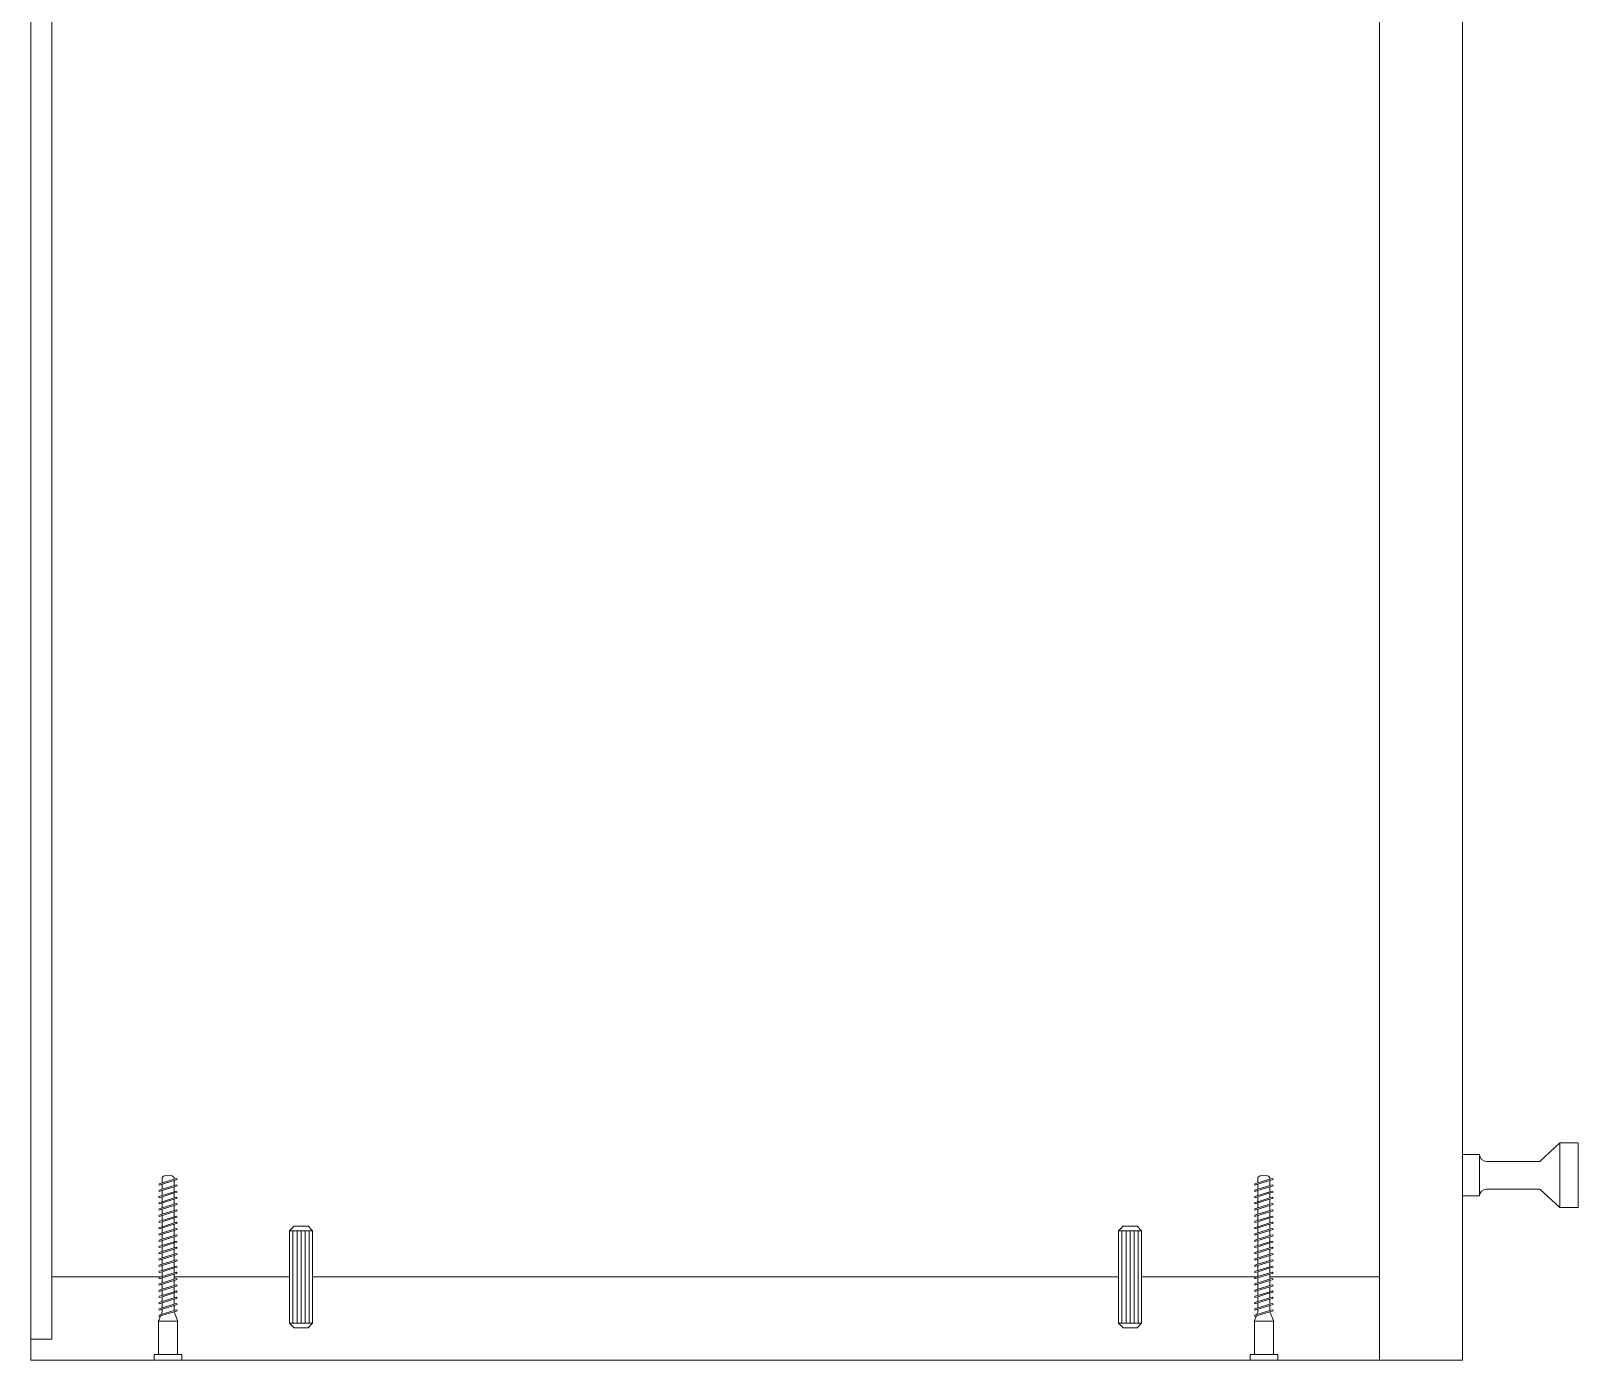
# Model space of a CAD drawing. Header units: centimetres. Extents: x -2268 to 3762, y -1681 to 1458.
# Drawn here: x 2760.24 to 2793.74, y -1292.07 to -1263.29 of the extents above; entities that cross this region are included whole.
import ezdxf

# ---------------------------------------------------------------- set-up
doc = ezdxf.new("R2010")
doc.units = ezdxf.units.CM
for name, color, linetype, lineweight in [('0_Num_Penna__6', 6, 'Continuous', 18), ('A-FURN_Num_Penna__252_Num_Penna__252_Num_Penna__3_Num_Penna__252_Num_Penna__252_Num_Penna__252_Num_Penna__252_Num_Penna__252_Num_Penna__252_Num_Penna__252_Num_Penna__252_Num_Penna__252_Num_Penna__252_Num_Penna__252_Num_Penna__5', 5, 'Continuous', 18), ('A-FURN_Num_Penna__252_Num_Penna__252_Num_Penna__3_Num_Penna__252_Num_Penna__252_Num_Penna__252_Num_Penna__252_Num_Penna__252_Num_Penna__252_Num_Penna__252_Num_Penna__252_Num_Penna__252_Num_Penna__252_Num_Penna__252_Num_Penna__6', 6, 'Continuous', 18), ('A-SECT-PATT_Num_Penna__6_Num_Penna__6_Num_Penna__6_Num_Penna__6_Num_Penna__6_Num_Penna__6_Num_Penna__6_Num_Penna__6_Num_Penna__6_Num_Penna__6_Num_Penna__6_Num_Penna__6_Num_Penna__6_Num_Penna__6', 6, 'Continuous', 18), ('PDF16_Geometry_Num_Penna__5_Num_Penna__5_Num_Penna__5_Num_Penna__5_Num_Penna__5_Num_Penna__5_Num_Penna__5_Num_Penna__5_Num_Penna__5_Num_Penna__5_Num_Penna__5_Num_Penna__5_Num_Penna__5_Num_Penna__5', 5, 'Continuous', 18), ('PDF16_Geometry_Num_Penna__6_Num_Penna__6_Num_Penna__6_Num_Penna__6_Num_Penna__6_Num_Penna__6_Num_Penna__6_Num_Penna__6_Num_Penna__6_Num_Penna__6_Num_Penna__6_Num_Penna__6_Num_Penna__6_Num_Penna__6', 6, 'Continuous', 18), ('PDF2_Geometry_Num_Penna__7_Num_Penna__7_Num_Penna__7_Num_Penna__7_Num_Penna__7_Num_Penna__7_Num_Penna__7_Num_Penna__5', 5, 'Continuous', 18), ('PDF2_Geometry_Num_Penna__7_Num_Penna__7_Num_Penna__7_Num_Penna__7_Num_Penna__7_Num_Penna__7_Num_Penna__7_Num_Penna__6', 6, 'Continuous', 18), ('VITE_Num_Penna__5', 5, 'Continuous', 18)]:
    doc.layers.add(name, color=color, linetype=linetype, lineweight=lineweight)

msp = doc.modelspace()

# ---------------------------------------------------------------- linework, layer by layer
at = {"layer": '0_Num_Penna__6', "color": 6, "linetype": 'Continuous', "lineweight": 18}
for p, q in [((2765.8388, -1289.2718), (2765.9388, -1289.1718)), ((2765.9388, -1289.1718), (2766.2388, -1289.1718)), ((2766.3388, -1289.2718), (2766.2388, -1289.1718)), ((2783.7888, -1289.2718), (2783.8888, -1289.1718)), ((2783.8888, -1289.1718), (2784.1888, -1289.1718)), ((2784.2888, -1289.2718), (2784.1888, -1289.1718)), ((2765.8388, -1291.2718), (2765.9388, -1291.3718)), ((2765.9388, -1291.3718), (2766.2388, -1291.3718)), ((2766.3388, -1291.2718), (2766.2388, -1291.3718)), ((2783.7888, -1291.2718), (2783.8888, -1291.3718)), ((2783.8888, -1291.3718), (2784.1888, -1291.3718)), ((2784.2888, -1291.2718), (2784.1888, -1291.3718))]:
    msp.add_line(p, q, dxfattribs=at)
at = {"layer": 'A-FURN_Num_Penna__252_Num_Penna__252_Num_Penna__3_Num_Penna__252_Num_Penna__252_Num_Penna__252_Num_Penna__252_Num_Penna__252_Num_Penna__252_Num_Penna__252_Num_Penna__252_Num_Penna__252_Num_Penna__252_Num_Penna__252_Num_Penna__5', "color": 5, "linetype": 'Continuous', "lineweight": 18}
for p, q in [((2763.339, -1288.156), (2763.0783, -1288.2367)), ((2763.0783, -1288.2647), (2763.339, -1288.184)), ((2763.339, -1288.2913), (2763.0783, -1288.3719)), ((2763.0783, -1288.4), (2763.339, -1288.3193)), ((2787.0678, -1288.156), (2786.8071, -1288.2367)), ((2786.8071, -1288.2647), (2787.0678, -1288.184)), ((2787.0678, -1288.2913), (2786.8071, -1288.3719)), ((2786.8071, -1288.4), (2787.0678, -1288.3193)), ((2763.339, -1288.4266), (2763.0783, -1288.5072)), ((2763.0783, -1288.5353), (2763.339, -1288.4546)), ((2763.339, -1288.5619), (2763.0783, -1288.6425)), ((2763.0783, -1288.6706), (2763.339, -1288.5899)), ((2763.339, -1288.6972), (2763.0783, -1288.7778)), ((2763.0783, -1288.8059), (2763.339, -1288.7252)), ((2787.0678, -1288.4266), (2786.8071, -1288.5072)), ((2786.8071, -1288.5353), (2787.0678, -1288.4546)), ((2787.0678, -1288.5619), (2786.8071, -1288.6425)), ((2786.8071, -1288.6706), (2787.0678, -1288.5899)), ((2787.0678, -1288.6972), (2786.8071, -1288.7778)), ((2786.8071, -1288.8059), (2787.0678, -1288.7252)), ((2763.339, -1288.8325), (2763.0783, -1288.9131)), ((2763.0783, -1288.9412), (2763.339, -1288.8604)), ((2763.339, -1288.9678), (2763.0783, -1289.0484)), ((2763.0783, -1289.0764), (2763.339, -1288.9957)), ((2787.0678, -1288.8325), (2786.8071, -1288.9131)), ((2786.8071, -1288.9412), (2787.0678, -1288.8604)), ((2787.0678, -1288.9678), (2786.8071, -1289.0484)), ((2786.8071, -1289.0764), (2787.0678, -1288.9957)), ((2763.339, -1289.1031), (2763.0783, -1289.1837)), ((2763.0783, -1289.2117), (2763.339, -1289.131)), ((2763.339, -1289.2383), (2763.0783, -1289.319)), ((2763.0783, -1289.347), (2763.339, -1289.2663)), ((2763.339, -1289.3736), (2763.0783, -1289.4543)), ((2763.0783, -1289.4823), (2763.339, -1289.4016)), ((2787.0678, -1289.1031), (2786.8071, -1289.1837)), ((2786.8071, -1289.2117), (2787.0678, -1289.131)), ((2787.0678, -1289.2383), (2786.8071, -1289.319)), ((2786.8071, -1289.347), (2787.0678, -1289.2663)), ((2787.0678, -1289.3736), (2786.8071, -1289.4543)), ((2786.8071, -1289.4823), (2787.0678, -1289.4016)), ((2763.339, -1289.5089), (2763.0783, -1289.5896)), ((2763.0783, -1289.6176), (2763.339, -1289.5369)), ((2763.339, -1289.6442), (2763.0783, -1289.7249)), ((2763.0783, -1289.7529), (2763.339, -1289.6722)), ((2787.0678, -1289.5089), (2786.8071, -1289.5896)), ((2786.8071, -1289.6176), (2787.0678, -1289.5369)), ((2787.0678, -1289.6442), (2786.8071, -1289.7249)), ((2786.8071, -1289.7529), (2787.0678, -1289.6722)), ((2763.339, -1289.7795), (2763.0783, -1289.8601)), ((2763.0783, -1289.8882), (2763.339, -1289.8075)), ((2763.339, -1289.9148), (2763.0783, -1289.9954)), ((2763.0783, -1290.0235), (2763.339, -1289.9428)), ((2763.339, -1290.0501), (2763.0783, -1290.1307)), ((2763.0783, -1290.1588), (2763.339, -1290.0781)), ((2787.0678, -1289.7795), (2786.8071, -1289.8601)), ((2786.8071, -1289.8882), (2787.0678, -1289.8075)), ((2787.0678, -1289.9148), (2786.8071, -1289.9954)), ((2786.8071, -1290.0235), (2787.0678, -1289.9428)), ((2787.0678, -1290.0501), (2786.8071, -1290.1307)), ((2786.8071, -1290.1588), (2787.0678, -1290.0781)), ((2763.339, -1290.1854), (2763.0783, -1290.266)), ((2763.0783, -1290.2941), (2763.339, -1290.2134)), ((2763.339, -1290.3207), (2763.0783, -1290.4013)), ((2763.0783, -1290.4294), (2763.339, -1290.3486)), ((2787.0678, -1290.1854), (2786.8071, -1290.266)), ((2786.8071, -1290.2941), (2787.0678, -1290.2134)), ((2787.0678, -1290.3207), (2786.8071, -1290.4013)), ((2786.8071, -1290.4294), (2787.0678, -1290.3486)), ((2763.339, -1290.456), (2763.0783, -1290.5366)), ((2763.0783, -1290.5646), (2763.339, -1290.4839)), ((2763.339, -1290.5913), (2763.0783, -1290.6719)), ((2763.0783, -1290.6999), (2763.339, -1290.6192)), ((2763.339, -1290.7266), (2763.0783, -1290.8072)), ((2763.0783, -1290.8352), (2763.339, -1290.7545)), ((2787.0678, -1290.456), (2786.8071, -1290.5366)), ((2786.8071, -1290.5646), (2787.0678, -1290.4839)), ((2787.0678, -1290.5913), (2786.8071, -1290.6719)), ((2786.8071, -1290.6999), (2787.0678, -1290.6192)), ((2787.0678, -1290.7266), (2786.8071, -1290.8072)), ((2786.8071, -1290.8352), (2787.0678, -1290.7545)), ((2763.0441, -1291.1164), (2763.339, -1291.0251)), ((2763.339, -1290.9971), (2763.0565, -1291.0845)), ((2763.339, -1290.8618), (2763.0783, -1290.9425)), ((2763.0783, -1290.9705), (2763.339, -1290.8898)), ((2786.7729, -1291.1164), (2787.0678, -1291.0251)), ((2787.0678, -1290.9971), (2786.7853, -1291.0845)), ((2787.0678, -1290.8618), (2786.8071, -1290.9425)), ((2786.8071, -1290.9705), (2787.0678, -1290.8898)), ((2763.0783, -1291.2301), (2763.0028, -1291.2301)), ((2763.4146, -1291.2301), (2763.0783, -1291.2301)), ((2786.8071, -1291.2301), (2786.7316, -1291.2301)), ((2787.1433, -1291.2301), (2786.8071, -1291.2301)), ((2763.5087, -1292.0717), (2762.9087, -1292.0718)), ((2763.0028, -1291.9518), (2763.4146, -1291.9517)), ((2787.2375, -1292.0717), (2786.6375, -1292.0718)), ((2786.7316, -1291.9518), (2787.1433, -1291.9517))]:
    msp.add_line(p, q, dxfattribs=at)
at = {"layer": 'A-FURN_Num_Penna__252_Num_Penna__252_Num_Penna__3_Num_Penna__252_Num_Penna__252_Num_Penna__252_Num_Penna__252_Num_Penna__252_Num_Penna__252_Num_Penna__252_Num_Penna__252_Num_Penna__252_Num_Penna__252_Num_Penna__252_Num_Penna__6', "color": 6, "linetype": 'Continuous', "lineweight": 18}
for p, q in [((2763.0121, -1288.2852), (2763.0783, -1288.2647)), ((2763.0121, -1288.4205), (2763.0783, -1288.4)), ((2763.0783, -1288.2367), (2763.0147, -1288.2563)), ((2763.0783, -1288.3719), (2763.0147, -1288.3916)), ((2763.3869, -1288.1412), (2763.339, -1288.156)), ((2763.339, -1288.184), (2763.4054, -1288.1634)), ((2763.3869, -1288.2765), (2763.339, -1288.2913)), ((2763.339, -1288.3193), (2763.4054, -1288.2987)), ((2786.7408, -1288.2852), (2786.8071, -1288.2647)), ((2786.7408, -1288.4205), (2786.8071, -1288.4)), ((2786.8071, -1288.2367), (2786.7435, -1288.2563)), ((2786.8071, -1288.3719), (2786.7435, -1288.3916)), ((2787.1157, -1288.1412), (2787.0678, -1288.156)), ((2787.0678, -1288.184), (2787.1342, -1288.1634)), ((2787.1157, -1288.2765), (2787.0678, -1288.2913)), ((2787.0678, -1288.3193), (2787.1342, -1288.2987)), ((2763.012, -1288.6911), (2763.0783, -1288.6706)), ((2763.0121, -1288.5558), (2763.0783, -1288.5353)), ((2763.0783, -1288.5072), (2763.0147, -1288.5269)), ((2763.0783, -1288.6425), (2763.0147, -1288.6622)), ((2763.3869, -1288.4118), (2763.339, -1288.4266)), ((2763.339, -1288.4546), (2763.4054, -1288.434)), ((2763.3869, -1288.5471), (2763.339, -1288.5619)), ((2763.339, -1288.5899), (2763.4054, -1288.5693)), ((2763.3869, -1288.6824), (2763.339, -1288.6972)), ((2763.339, -1288.7252), (2763.4054, -1288.7046)), ((2786.7408, -1288.5558), (2786.8071, -1288.5353)), ((2786.7408, -1288.6911), (2786.8071, -1288.6706)), ((2786.8071, -1288.5072), (2786.7435, -1288.5269)), ((2786.8071, -1288.6425), (2786.7435, -1288.6622)), ((2787.1157, -1288.4118), (2787.0678, -1288.4266)), ((2787.0678, -1288.4546), (2787.1342, -1288.434)), ((2787.1157, -1288.5471), (2787.0678, -1288.5619)), ((2787.0678, -1288.5899), (2787.1342, -1288.5693)), ((2787.1157, -1288.6824), (2787.0678, -1288.6972)), ((2787.0678, -1288.7252), (2787.1342, -1288.7046)), ((2763.012, -1288.9617), (2763.0783, -1288.9412)), ((2763.012, -1289.097), (2763.0783, -1289.0764)), ((2763.0121, -1288.8264), (2763.0783, -1288.8059)), ((2763.0783, -1288.7778), (2763.0147, -1288.7975)), ((2763.0783, -1288.9131), (2763.0147, -1288.9328)), ((2763.0783, -1289.0484), (2763.0147, -1289.0681)), ((2763.3869, -1288.8177), (2763.339, -1288.8325)), ((2763.339, -1288.8604), (2763.4054, -1288.8399)), ((2763.3869, -1288.953), (2763.339, -1288.9678)), ((2763.339, -1288.9957), (2763.4054, -1288.9752)), ((2786.7408, -1288.8264), (2786.8071, -1288.8059)), ((2786.7408, -1288.9617), (2786.8071, -1288.9412)), ((2786.7408, -1289.097), (2786.8071, -1289.0764)), ((2786.8071, -1288.7778), (2786.7435, -1288.7975)), ((2786.8071, -1288.9131), (2786.7435, -1288.9328)), ((2786.8071, -1289.0484), (2786.7435, -1289.0681)), ((2787.1157, -1288.8177), (2787.0678, -1288.8325)), ((2787.0678, -1288.8604), (2787.1342, -1288.8399)), ((2787.1157, -1288.953), (2787.0678, -1288.9678)), ((2787.0678, -1288.9957), (2787.1342, -1288.9752)), ((2763.012, -1289.2323), (2763.0783, -1289.2117)), ((2763.012, -1289.3675), (2763.0783, -1289.347)), ((2763.0783, -1289.1837), (2763.0147, -1289.2034)), ((2763.0783, -1289.319), (2763.0147, -1289.3387)), ((2763.3869, -1289.0883), (2763.339, -1289.1031)), ((2763.339, -1289.131), (2763.4054, -1289.1105)), ((2763.3869, -1289.2235), (2763.339, -1289.2383)), ((2763.339, -1289.2663), (2763.4054, -1289.2458)), ((2763.3869, -1289.3588), (2763.339, -1289.3736)), ((2763.339, -1289.4016), (2763.4054, -1289.3811)), ((2783.7888, -1290.2718), (2783.7888, -1289.2718)), ((2784.2888, -1290.2718), (2784.2888, -1289.2718)), ((2786.7408, -1289.2323), (2786.8071, -1289.2117)), ((2786.7408, -1289.3675), (2786.8071, -1289.347)), ((2786.8071, -1289.1837), (2786.7435, -1289.2034)), ((2786.8071, -1289.319), (2786.7435, -1289.3387)), ((2787.1157, -1289.0883), (2787.0678, -1289.1031)), ((2787.0678, -1289.131), (2787.1342, -1289.1105)), ((2787.1157, -1289.2235), (2787.0678, -1289.2383)), ((2787.0678, -1289.2663), (2787.1342, -1289.2458)), ((2787.1157, -1289.3588), (2787.0678, -1289.3736)), ((2787.0678, -1289.4016), (2787.1342, -1289.3811)), ((2763.012, -1289.5028), (2763.0783, -1289.4823)), ((2763.012, -1289.6381), (2763.0783, -1289.6176)), ((2763.0783, -1289.4543), (2763.0147, -1289.474)), ((2763.0783, -1289.5896), (2763.0147, -1289.6093)), ((2763.0783, -1289.7249), (2763.0147, -1289.7446)), ((2763.3869, -1289.4941), (2763.339, -1289.5089)), ((2763.339, -1289.5369), (2763.4054, -1289.5164)), ((2763.3869, -1289.6294), (2763.339, -1289.6442)), ((2763.339, -1289.6722), (2763.4054, -1289.6517)), ((2786.7408, -1289.5028), (2786.8071, -1289.4823)), ((2786.7408, -1289.6381), (2786.8071, -1289.6176)), ((2786.8071, -1289.4543), (2786.7435, -1289.474)), ((2786.8071, -1289.5896), (2786.7435, -1289.6093)), ((2786.8071, -1289.7249), (2786.7435, -1289.7446)), ((2787.1157, -1289.4941), (2787.0678, -1289.5089)), ((2787.0678, -1289.5369), (2787.1342, -1289.5164)), ((2787.1157, -1289.6294), (2787.0678, -1289.6442)), ((2787.0678, -1289.6722), (2787.1342, -1289.6517)), ((2763.012, -1289.7734), (2763.0783, -1289.7529)), ((2763.012, -1289.9087), (2763.0783, -1289.8882)), ((2763.012, -1290.044), (2763.0783, -1290.0235)), ((2763.0783, -1289.8601), (2763.0147, -1289.8798)), ((2763.0783, -1289.9954), (2763.0147, -1290.0151)), ((2763.3869, -1289.7647), (2763.339, -1289.7795)), ((2763.339, -1289.8075), (2763.4054, -1289.7869)), ((2763.3869, -1289.9), (2763.339, -1289.9148)), ((2763.339, -1289.9428), (2763.4054, -1289.9222)), ((2763.3869, -1290.0353), (2763.339, -1290.0501)), ((2763.339, -1290.0781), (2763.4054, -1290.0575)), ((2786.7408, -1289.7734), (2786.8071, -1289.7529)), ((2786.7408, -1289.9087), (2786.8071, -1289.8882)), ((2786.7408, -1290.044), (2786.8071, -1290.0235)), ((2786.8071, -1289.8601), (2786.7435, -1289.8798)), ((2786.8071, -1289.9954), (2786.7435, -1290.0151)), ((2787.1157, -1289.7647), (2787.0678, -1289.7795)), ((2787.0678, -1289.8075), (2787.1342, -1289.7869)), ((2787.1157, -1289.9), (2787.0678, -1289.9148)), ((2787.0678, -1289.9428), (2787.1342, -1289.9222)), ((2787.1157, -1290.0353), (2787.0678, -1290.0501)), ((2787.0678, -1290.0781), (2787.1342, -1290.0575)), ((2763.012, -1290.1793), (2763.0783, -1290.1588)), ((2763.012, -1290.3146), (2763.0783, -1290.2941)), ((2763.0783, -1290.1307), (2763.0147, -1290.1504)), ((2763.0783, -1290.266), (2763.0147, -1290.2857)), ((2763.0783, -1290.4013), (2763.0147, -1290.421)), ((2763.3869, -1290.1706), (2763.339, -1290.1854)), ((2763.339, -1290.2134), (2763.4054, -1290.1928)), ((2763.3869, -1290.3059), (2763.339, -1290.3207)), ((2763.339, -1290.3486), (2763.4054, -1290.3281)), ((2786.7408, -1290.1793), (2786.8071, -1290.1588)), ((2786.7408, -1290.3146), (2786.8071, -1290.2941)), ((2786.8071, -1290.1307), (2786.7435, -1290.1504)), ((2786.8071, -1290.266), (2786.7435, -1290.2857)), ((2786.8071, -1290.4013), (2786.7435, -1290.421)), ((2787.1157, -1290.1706), (2787.0678, -1290.1854)), ((2787.0678, -1290.2134), (2787.1342, -1290.1928)), ((2787.1157, -1290.3059), (2787.0678, -1290.3207)), ((2787.0678, -1290.3486), (2787.1342, -1290.3281)), ((2763.012, -1290.4499), (2763.0783, -1290.4294)), ((2763.012, -1290.5852), (2763.0783, -1290.5646)), ((2763.012, -1290.7205), (2763.0783, -1290.6999)), ((2763.0783, -1290.5366), (2763.0147, -1290.5563)), ((2763.0783, -1290.6719), (2763.0147, -1290.6916)), ((2763.3869, -1290.4412), (2763.339, -1290.456)), ((2763.339, -1290.4839), (2763.4054, -1290.4634)), ((2763.3869, -1290.5765), (2763.339, -1290.5913)), ((2763.339, -1290.6192), (2763.4054, -1290.5987)), ((2763.3869, -1290.7118), (2763.339, -1290.7266)), ((2763.339, -1290.7545), (2763.4054, -1290.734)), ((2786.7408, -1290.4499), (2786.8071, -1290.4294)), ((2786.7408, -1290.5852), (2786.8071, -1290.5646)), ((2786.7408, -1290.7205), (2786.8071, -1290.6999)), ((2786.8071, -1290.5366), (2786.7435, -1290.5563)), ((2786.8071, -1290.6719), (2786.7435, -1290.6916)), ((2787.1157, -1290.4412), (2787.0678, -1290.456)), ((2787.0678, -1290.4839), (2787.1342, -1290.4634)), ((2787.1157, -1290.5765), (2787.0678, -1290.5913)), ((2787.0678, -1290.6192), (2787.1342, -1290.5987)), ((2787.1157, -1290.7118), (2787.0678, -1290.7266)), ((2787.0678, -1290.7545), (2787.1342, -1290.734)), ((2763.012, -1290.8558), (2763.0783, -1290.8352)), ((2763.012, -1290.991), (2763.0783, -1290.9705)), ((2763.0783, -1290.8072), (2763.0147, -1290.8269)), ((2763.0783, -1290.9425), (2763.0147, -1290.9622)), ((2763.0565, -1291.0845), (2763.0147, -1291.0975)), ((2763.3869, -1290.847), (2763.339, -1290.8618)), ((2763.339, -1290.8898), (2763.4054, -1290.8693)), ((2763.3869, -1290.9823), (2763.339, -1290.9971)), ((2763.339, -1291.0251), (2763.4054, -1291.0046)), ((2786.7408, -1290.8558), (2786.8071, -1290.8352)), ((2786.7408, -1290.991), (2786.8071, -1290.9705)), ((2786.8071, -1290.8072), (2786.7435, -1290.8269)), ((2786.8071, -1290.9425), (2786.7435, -1290.9622)), ((2786.7853, -1291.0845), (2786.7435, -1291.0975)), ((2787.1157, -1290.847), (2787.0678, -1290.8618)), ((2787.0678, -1290.8898), (2787.1342, -1290.8693)), ((2787.1157, -1290.9823), (2787.0678, -1290.9971)), ((2787.0678, -1291.0251), (2787.1342, -1291.0046)), ((2763.012, -1291.1263), (2763.0441, -1291.1164)), ((2786.7408, -1291.1263), (2786.7729, -1291.1164)), ((2762.9087, -1292.0718), (2762.9087, -1291.9518)), ((2762.9087, -1291.9518), (2763.0028, -1291.9518)), ((2763.4146, -1291.9517), (2763.5087, -1291.9517)), ((2763.5087, -1292.0718), (2763.5087, -1291.9517)), ((2786.6375, -1292.0718), (2786.6375, -1291.9518)), ((2786.6375, -1291.9518), (2786.7316, -1291.9518)), ((2787.1433, -1291.9517), (2787.2374, -1291.9517)), ((2787.2375, -1292.0718), (2787.2374, -1291.9517))]:
    msp.add_line(p, q, dxfattribs=at)
at = {"layer": 'A-SECT-PATT_Num_Penna__6_Num_Penna__6_Num_Penna__6_Num_Penna__6_Num_Penna__6_Num_Penna__6_Num_Penna__6_Num_Penna__6_Num_Penna__6_Num_Penna__6_Num_Penna__6_Num_Penna__6_Num_Penna__6_Num_Penna__6', "color": 6, "linetype": 'Continuous', "lineweight": 18}
msp.add_line((2760.6888, -1217.5218), (2760.6888, -1291.6218), dxfattribs=at)
at = {"layer": 'PDF16_Geometry_Num_Penna__5_Num_Penna__5_Num_Penna__5_Num_Penna__5_Num_Penna__5_Num_Penna__5_Num_Penna__5_Num_Penna__5_Num_Penna__5_Num_Penna__5_Num_Penna__5_Num_Penna__5_Num_Penna__5_Num_Penna__5', "color": 5, "linetype": 'Continuous', "lineweight": 18}
for p, q in [((2793.3477, -1287.3718), (2792.9117, -1287.7724)), ((2793.7388, -1287.3718), (2793.3477, -1287.3718)), ((2793.3477, -1287.3718), (2793.3477, -1288.7718)), ((2793.7388, -1287.3718), (2793.7388, -1288.7718)), ((2791.6043, -1287.624), (2791.2388, -1287.624)), ((2791.2388, -1287.624), (2791.2388, -1288.5195)), ((2791.6043, -1287.624), (2791.6043, -1288.5195)), ((2792.9117, -1287.7724), (2791.7528, -1287.7724)), ((2792.9117, -1288.3711), (2791.7528, -1288.3711)), ((2793.3477, -1288.7718), (2792.9117, -1288.3711)), ((2791.6043, -1288.5195), (2791.2388, -1288.5195)), ((2793.7388, -1288.7718), (2793.3477, -1288.7718))]:
    msp.add_line(p, q, dxfattribs=at)
for centre, start, end in [((2791.7528, -1287.624), 180, 270), ((2791.7528, -1288.5195), 90, 180)]:
    msp.add_arc(centre, 0.1485, start, end, dxfattribs=at)
at = {"layer": 'PDF16_Geometry_Num_Penna__6_Num_Penna__6_Num_Penna__6_Num_Penna__6_Num_Penna__6_Num_Penna__6_Num_Penna__6_Num_Penna__6_Num_Penna__6_Num_Penna__6_Num_Penna__6_Num_Penna__6_Num_Penna__6_Num_Penna__6', "color": 6, "linetype": 'Continuous', "lineweight": 18}
for p, q in [((2760.2388, -1291.6218), (2760.2388, -1217.0718)), ((2789.4388, -1217.0718), (2789.4388, -1292.0718)), ((2791.2388, -1217.0717), (2791.2388, -1292.0718)), ((2760.6888, -1290.2718), (2763.0599, -1290.2718)), ((2760.6888, -1291.6218), (2760.6888, -1290.2718)), ((2763.339, -1290.2718), (2765.8388, -1290.2718)), ((2766.3388, -1290.2718), (2783.7888, -1290.2718)), ((2784.2888, -1290.2718), (2786.7886, -1290.2718)), ((2787.0678, -1290.2718), (2789.4388, -1290.2718)), ((2760.2388, -1292.0718), (2760.2388, -1291.6218)), ((2760.2388, -1291.6218), (2760.6888, -1291.6218)), ((2760.2388, -1292.0718), (2762.8902, -1292.0718)), ((2763.4902, -1292.0718), (2786.6375, -1292.0718)), ((2787.2375, -1292.0718), (2791.2388, -1292.0718))]:
    msp.add_line(p, q, dxfattribs=at)
at = {"layer": 'PDF2_Geometry_Num_Penna__7_Num_Penna__7_Num_Penna__7_Num_Penna__7_Num_Penna__7_Num_Penna__7_Num_Penna__7_Num_Penna__5', "color": 5, "linetype": 'Continuous', "lineweight": 18, "flags": 128}
for points in [[(2787.0678, -1288.2913), (2787.0678, -1288.184)], [(2787.0678, -1288.4266), (2787.0678, -1288.3193)], [(2787.0678, -1288.5619), (2787.0678, -1288.4546)], [(2787.0678, -1288.6972), (2787.0678, -1288.5899)], [(2787.0678, -1288.8325), (2787.0678, -1288.7252)], [(2787.0678, -1288.9678), (2787.0678, -1288.8604)], [(2787.0678, -1289.1031), (2787.0678, -1288.9957)], [(2765.9128, -1289.2718), (2765.9128, -1291.2718)], [(2766.0009, -1289.2718), (2766.0009, -1291.2718)], [(2766.0892, -1289.2718), (2766.0892, -1291.2718)], [(2766.1774, -1289.2718), (2766.1774, -1291.2718)], [(2766.2655, -1289.2718), (2766.2655, -1291.2718)], [(2783.8628, -1289.2718), (2783.8628, -1291.2718)], [(2783.9509, -1289.2718), (2783.9509, -1291.2718)], [(2784.0392, -1289.2718), (2784.0392, -1291.2718)], [(2784.1274, -1289.2718), (2784.1274, -1291.2718)], [(2784.2155, -1289.2718), (2784.2155, -1291.2718)], [(2787.0678, -1289.2383), (2787.0678, -1289.131)], [(2787.0678, -1289.3736), (2787.0678, -1289.2663)], [(2787.0678, -1289.5089), (2787.0678, -1289.4016)], [(2787.0678, -1289.6442), (2787.0678, -1289.5369)], [(2787.0678, -1289.7795), (2787.0678, -1289.6722)], [(2787.0678, -1289.9148), (2787.0678, -1289.8075)], [(2787.0678, -1290.0501), (2787.0678, -1289.9428)], [(2787.0678, -1290.1854), (2787.0678, -1290.0781)], [(2787.0678, -1290.3207), (2787.0678, -1290.2134)], [(2787.0678, -1290.456), (2787.0678, -1290.3486)], [(2787.0678, -1290.5913), (2787.0678, -1290.4839)], [(2787.0678, -1290.7266), (2787.0678, -1290.6192)], [(2787.0678, -1290.8618), (2787.0678, -1290.7545)], [(2763.0783, -1291.0282), (2763.0783, -1291.0251)], [(2786.8071, -1291.0282), (2786.8071, -1291.0251)], [(2787.0678, -1290.9971), (2787.0678, -1290.8898)]]:
    msp.add_lwpolyline(points, dxfattribs=at)
at = {"layer": 'PDF2_Geometry_Num_Penna__7_Num_Penna__7_Num_Penna__7_Num_Penna__7_Num_Penna__7_Num_Penna__7_Num_Penna__7_Num_Penna__6', "color": 6, "linetype": 'Continuous', "lineweight": 18, "flags": 128}
for points in [[(2763.339, -1288.156), (2763.339, -1288.1263, 0.1995304), (2763.3321, -1288.1094, 0.1168771), (2763.2933, -1288.0854, 0.162888), (2763.1243, -1288.0854, 0.1168318), (2763.0853, -1288.1093, 0.198418), (2763.0783, -1288.1262), (2763.0783, -1288.2367)], [(2787.0678, -1288.156), (2787.0678, -1288.1263, 0.1995304), (2787.0608, -1288.1094, 0.1168771), (2787.0221, -1288.0854, 0.162888), (2786.8531, -1288.0854, 0.1168318), (2786.8141, -1288.1093, 0.198418), (2786.8071, -1288.1262), (2786.8071, -1288.2367)], [(2763.0147, -1288.2563, 0.1987158), (2763.0121, -1288.2852)], [(2763.0147, -1288.3916, 0.1992809), (2763.0121, -1288.4205)], [(2763.4054, -1288.1634, 0.1990067), (2763.3869, -1288.1412)], [(2763.4054, -1288.2987, 0.1989404), (2763.3869, -1288.2765)], [(2786.7435, -1288.2563, 0.1987158), (2786.7408, -1288.2852)], [(2786.7435, -1288.3916, 0.1992809), (2786.7408, -1288.4205)], [(2787.1342, -1288.1634, 0.1990067), (2787.1157, -1288.1412)], [(2787.1342, -1288.2987, 0.1989404), (2787.1157, -1288.2765)], [(2763.0147, -1288.5269, 0.1985138), (2763.0121, -1288.5558)], [(2763.0147, -1288.6622, 0.1996277), (2763.0121, -1288.6911)], [(2763.4054, -1288.434, 0.1989543), (2763.3869, -1288.4118)], [(2763.4054, -1288.5693, 0.1988984), (2763.3869, -1288.5471)], [(2763.4054, -1288.7046, 0.1990067), (2763.3869, -1288.6824)], [(2786.7435, -1288.5269, 0.1985138), (2786.7408, -1288.5558)], [(2786.7435, -1288.6622, 0.1996277), (2786.7408, -1288.6911)], [(2787.1342, -1288.434, 0.1989543), (2787.1157, -1288.4118)], [(2787.1342, -1288.5693, 0.1988984), (2787.1157, -1288.5471)], [(2787.1342, -1288.7046, 0.1990067), (2787.1157, -1288.6824)], [(2763.0147, -1288.9328, 0.1992809), (2763.0121, -1288.9617)], [(2763.0147, -1289.0681, 0.1985138), (2763.012, -1289.097)], [(2763.0147, -1288.7975, 0.1987158), (2763.0121, -1288.8264)], [(2763.4054, -1288.8399, 0.1989404), (2763.3869, -1288.8177)], [(2763.4054, -1288.9752, 0.1989543), (2763.3869, -1288.953)], [(2786.7435, -1288.7975, 0.1987158), (2786.7408, -1288.8264)], [(2786.7435, -1288.9328, 0.1992809), (2786.7408, -1288.9617)], [(2786.7435, -1289.0681, 0.1985138), (2786.7408, -1289.097)], [(2787.1342, -1288.8399, 0.1989404), (2787.1157, -1288.8177)], [(2787.1342, -1288.9752, 0.1989543), (2787.1157, -1288.953)], [(2763.0147, -1289.2034, 0.1996277), (2763.0121, -1289.2323)], [(2763.0147, -1289.3387, 0.1987158), (2763.012, -1289.3675)], [(2763.4054, -1289.1105, 0.1988984), (2763.3869, -1289.0883)], [(2763.4054, -1289.2458, 0.1990067), (2763.3869, -1289.2235)], [(2763.4054, -1289.3811, 0.1989404), (2763.3869, -1289.3588)], [(2786.7435, -1289.2034, 0.1996277), (2786.7408, -1289.2323)], [(2786.7435, -1289.3387, 0.1987158), (2786.7408, -1289.3675)], [(2787.1342, -1289.1105, 0.1988984), (2787.1157, -1289.0883)], [(2787.1342, -1289.2458, 0.1990067), (2787.1157, -1289.2235)], [(2787.1342, -1289.3811, 0.1989404), (2787.1157, -1289.3588)], [(2763.0147, -1289.474, 0.1992809), (2763.0121, -1289.5028)], [(2763.0147, -1289.6092, 0.1985138), (2763.012, -1289.6381)], [(2763.0147, -1289.7446, 0.1996277), (2763.0121, -1289.7734)], [(2763.4054, -1289.5164, 0.1989543), (2763.3869, -1289.4941)], [(2763.4054, -1289.6517, 0.1988984), (2763.3869, -1289.6294)], [(2786.7435, -1289.474, 0.1992809), (2786.7408, -1289.5028)], [(2786.7435, -1289.6092, 0.1985138), (2786.7408, -1289.6381)], [(2786.7435, -1289.7446, 0.1996277), (2786.7408, -1289.7734)], [(2787.1342, -1289.5164, 0.1989543), (2787.1157, -1289.4941)], [(2787.1342, -1289.6517, 0.1988984), (2787.1157, -1289.6294)], [(2763.0147, -1289.8798, 0.1987158), (2763.012, -1289.9087)], [(2763.0147, -1290.0151, 0.1992809), (2763.0121, -1290.044)], [(2763.4054, -1289.7869, 0.1990067), (2763.3869, -1289.7647)], [(2763.4054, -1289.9222, 0.1989404), (2763.3869, -1289.9)], [(2763.4054, -1290.0575, 0.1989543), (2763.3869, -1290.0353)], [(2786.7435, -1289.8798, 0.1987158), (2786.7408, -1289.9087)], [(2786.7435, -1290.0151, 0.1992809), (2786.7408, -1290.044)], [(2787.1342, -1289.7869, 0.1990067), (2787.1157, -1289.7647)], [(2787.1342, -1289.9222, 0.1989404), (2787.1157, -1289.9)], [(2787.1342, -1290.0575, 0.1989543), (2787.1157, -1290.0353)], [(2763.0147, -1290.1504, 0.1985138), (2763.012, -1290.1793)], [(2763.0147, -1290.2857, 0.1996277), (2763.0121, -1290.3146)], [(2763.4054, -1290.1928, 0.1988984), (2763.3869, -1290.1706)], [(2763.4054, -1290.3281, 0.1990067), (2763.3869, -1290.3059)], [(2786.7435, -1290.1504, 0.1985138), (2786.7408, -1290.1793)], [(2786.7435, -1290.2857, 0.1996277), (2786.7408, -1290.3146)], [(2787.1342, -1290.1928, 0.1988984), (2787.1157, -1290.1706)], [(2787.1342, -1290.3281, 0.1990067), (2787.1157, -1290.3059)], [(2763.0147, -1290.421, 0.1987158), (2763.012, -1290.4499)], [(2763.0147, -1290.5563, 0.1992809), (2763.012, -1290.5852)], [(2763.0147, -1290.6916, 0.1985138), (2763.012, -1290.7205)], [(2763.4054, -1290.4634, 0.1989404), (2763.3869, -1290.4412)], [(2763.4054, -1290.5987, 0.1989543), (2763.3869, -1290.5765)], [(2763.4054, -1290.734, 0.1988984), (2763.3869, -1290.7118)], [(2786.7435, -1290.421, 0.1987158), (2786.7408, -1290.4499)], [(2786.7435, -1290.5563, 0.1992809), (2786.7408, -1290.5852)], [(2786.7435, -1290.6916, 0.1985138), (2786.7408, -1290.7205)], [(2787.1342, -1290.4634, 0.1989404), (2787.1157, -1290.4412)], [(2787.1342, -1290.5987, 0.1989543), (2787.1157, -1290.5765)], [(2787.1342, -1290.734, 0.1988984), (2787.1157, -1290.7118)], [(2763.0147, -1290.8269, 0.1996277), (2763.0121, -1290.8558)], [(2763.0147, -1290.9622, 0.1987158), (2763.012, -1290.991)], [(2763.4054, -1290.8693, 0.1990067), (2763.3869, -1290.847)], [(2763.4054, -1291.0046, 0.1989009), (2763.3869, -1290.9823)], [(2786.7435, -1290.8269, 0.1996277), (2786.7408, -1290.8558)], [(2786.7435, -1290.9622, 0.1987158), (2786.7408, -1290.991)], [(2787.1342, -1290.8693, 0.1990067), (2787.1157, -1290.847)], [(2787.1342, -1291.0046, 0.1989009), (2787.1157, -1290.9823)], [(2763.0054, -1291.2165, 0.0928564), (2763.0028, -1291.2301), (2763.0028, -1291.9518)], [(2763.0147, -1291.0975, 0.1958535), (2763.0123, -1291.1263)], [(2763.4146, -1291.9517), (2763.4146, -1291.2301, 0.0974562), (2763.4118, -1291.2158)], [(2786.7341, -1291.2165, 0.0928564), (2786.7316, -1291.2301), (2786.7316, -1291.9518)], [(2786.7435, -1291.0975, 0.1958535), (2786.741, -1291.1263)], [(2787.1433, -1291.9517), (2787.1433, -1291.2301, 0.0974562), (2787.1405, -1291.2158)]]:
    msp.add_lwpolyline(points, format="xyb", dxfattribs=at)
for points in [[(2763.0783, -1288.2647), (2763.0783, -1288.3719)], [(2763.0783, -1288.4), (2763.0783, -1288.5072)], [(2763.339, -1288.2913), (2763.339, -1288.184)], [(2763.339, -1288.4266), (2763.339, -1288.3193)], [(2786.8071, -1288.2647), (2786.8071, -1288.3719)], [(2786.8071, -1288.4), (2786.8071, -1288.5072)], [(2763.0783, -1288.5353), (2763.0783, -1288.6425)], [(2763.0783, -1288.6706), (2763.0783, -1288.7778)], [(2763.339, -1288.5619), (2763.339, -1288.4546)], [(2763.339, -1288.6972), (2763.339, -1288.5899)], [(2763.339, -1288.8325), (2763.339, -1288.7252)], [(2786.8071, -1288.5353), (2786.8071, -1288.6425)], [(2786.8071, -1288.6706), (2786.8071, -1288.7778)], [(2763.0783, -1288.8059), (2763.0783, -1288.9131)], [(2763.0783, -1288.9412), (2763.0783, -1289.0484)], [(2763.0783, -1289.0764), (2763.0783, -1289.1837)], [(2763.339, -1288.9678), (2763.339, -1288.8604)], [(2763.339, -1289.1031), (2763.339, -1288.9957)], [(2786.8071, -1288.8059), (2786.8071, -1288.9131)], [(2786.8071, -1288.9412), (2786.8071, -1289.0484)], [(2786.8071, -1289.0764), (2786.8071, -1289.1837)], [(2763.0783, -1289.2117), (2763.0783, -1289.319)], [(2763.0783, -1289.347), (2763.0783, -1289.4543)], [(2763.339, -1289.2383), (2763.339, -1289.131)], [(2763.339, -1289.3736), (2763.339, -1289.2663)], [(2763.339, -1289.5089), (2763.339, -1289.4016)], [(2765.8388, -1289.2718), (2765.8388, -1291.2718)], [(2766.3388, -1291.2718), (2766.3388, -1289.2718)], [(2783.7888, -1289.2718), (2783.7888, -1291.2718)], [(2784.2888, -1291.2718), (2784.2888, -1289.2718)], [(2786.8071, -1289.2117), (2786.8071, -1289.319)], [(2786.8071, -1289.347), (2786.8071, -1289.4543)], [(2763.0783, -1289.4823), (2763.0783, -1289.5896)], [(2763.0783, -1289.6176), (2763.0783, -1289.7249)], [(2763.339, -1289.6442), (2763.339, -1289.5369)], [(2763.339, -1289.7795), (2763.339, -1289.6722)], [(2786.8071, -1289.4823), (2786.8071, -1289.5896)], [(2786.8071, -1289.6176), (2786.8071, -1289.7249)], [(2763.0783, -1289.7529), (2763.0783, -1289.8601)], [(2763.0783, -1289.8882), (2763.0783, -1289.9954)], [(2763.0783, -1290.0235), (2763.0783, -1290.1307)], [(2763.339, -1289.9148), (2763.339, -1289.8075)], [(2763.339, -1290.0501), (2763.339, -1289.9428)], [(2763.339, -1290.1854), (2763.339, -1290.0781)], [(2786.8071, -1289.7529), (2786.8071, -1289.8601)], [(2786.8071, -1289.8882), (2786.8071, -1289.9954)], [(2786.8071, -1290.0235), (2786.8071, -1290.1307)], [(2763.0783, -1290.1588), (2763.0783, -1290.266)], [(2763.0783, -1290.2941), (2763.0783, -1290.4013)], [(2763.339, -1290.3207), (2763.339, -1290.2134)], [(2763.339, -1290.456), (2763.339, -1290.3486)], [(2786.8071, -1290.1588), (2786.8071, -1290.266)], [(2786.8071, -1290.2941), (2786.8071, -1290.4013)], [(2763.0783, -1290.4294), (2763.0783, -1290.5366)], [(2763.0783, -1290.5646), (2763.0783, -1290.6719)], [(2763.0783, -1290.6999), (2763.0783, -1290.8072)], [(2763.339, -1290.5913), (2763.339, -1290.4839)], [(2763.339, -1290.7266), (2763.339, -1290.6192)], [(2763.339, -1290.8618), (2763.339, -1290.7545)], [(2786.8071, -1290.4294), (2786.8071, -1290.5366)], [(2786.8071, -1290.5646), (2786.8071, -1290.6719)], [(2786.8071, -1290.6999), (2786.8071, -1290.8072)], [(2763.0565, -1291.0845), (2763.0783, -1291.0282)], [(2763.0783, -1290.8352), (2763.0783, -1290.9425)], [(2763.0783, -1290.9705), (2763.0783, -1291.0281)], [(2763.339, -1290.9971), (2763.339, -1290.8898)], [(2763.339, -1291.0281), (2763.339, -1291.0251)], [(2763.412, -1291.2165), (2763.339, -1291.0281)], [(2786.7853, -1291.0845), (2786.8071, -1291.0282)], [(2786.8071, -1290.8352), (2786.8071, -1290.9425)], [(2786.8071, -1290.9705), (2786.8071, -1291.0281)], [(2787.0678, -1291.0281), (2787.0678, -1291.0251)], [(2787.1408, -1291.2165), (2787.0678, -1291.0281)], [(2763.0054, -1291.2165), (2763.0441, -1291.1164)], [(2786.7341, -1291.2165), (2786.7729, -1291.1164)]]:
    msp.add_lwpolyline(points, dxfattribs=at)
at = {"layer": 'VITE_Num_Penna__5', "color": 5, "linetype": 'Continuous', "lineweight": 18, "flags": 128}
for points in [[(2766.3388, -1289.2718), (2765.8388, -1289.2718)], [(2784.2888, -1289.2718), (2783.7888, -1289.2718)], [(2766.3388, -1291.2718), (2765.8388, -1291.2718)], [(2784.2888, -1291.2718), (2783.7888, -1291.2718)]]:
    msp.add_lwpolyline(points, dxfattribs=at)

doc.saveas('drawing.dxf')
